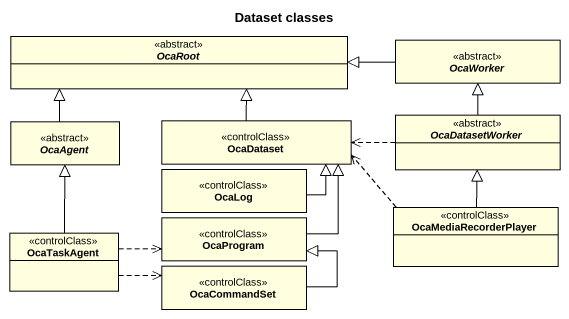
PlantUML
@startuml
title Dataset classes
hide circle
hide empty members
abstract class OcaRoot <<abstract>> #FFFFE0
abstract class OcaWorker <<abstract>> #FFFFE0
abstract class OcaAgent <<abstract>> #FFFFE0
class OcaDataset <<controlClass>> #FFFFE0
abstract class OcaDatasetWorker <<abstract>> #FFFFE0
class OcaLog <<controlClass>> #FFFFE0
class OcaMediaRecorderPlayer <<controlClass>> #FFFFE0
class OcaTaskAgent <<controlClass>> #FFFFE0
class OcaProgram <<controlClass>> #FFFFE0
class OcaCommandSet <<controlClass>> #FFFFE0
OcaWorker -left-|> OcaRoot
OcaAgent -up-|> OcaRoot
OcaDataset -up-|> OcaRoot
OcaDatasetWorker -up-|> OcaWorker
OcaDatasetWorker .left.> OcaDataset
OcaLog -up-|> OcaDataset
OcaMediaRecorderPlayer .left.> OcaDataset
OcaMediaRecorderPlayer -up-|> OcaDatasetWorker
OcaTaskAgent -up-|> OcaAgent
OcaTaskAgent .right.> OcaProgram
OcaTaskAgent .right.> OcaCommandSet
OcaProgram -up-|> OcaDataset
OcaCommandSet -up-|> OcaProgram
@enduml
